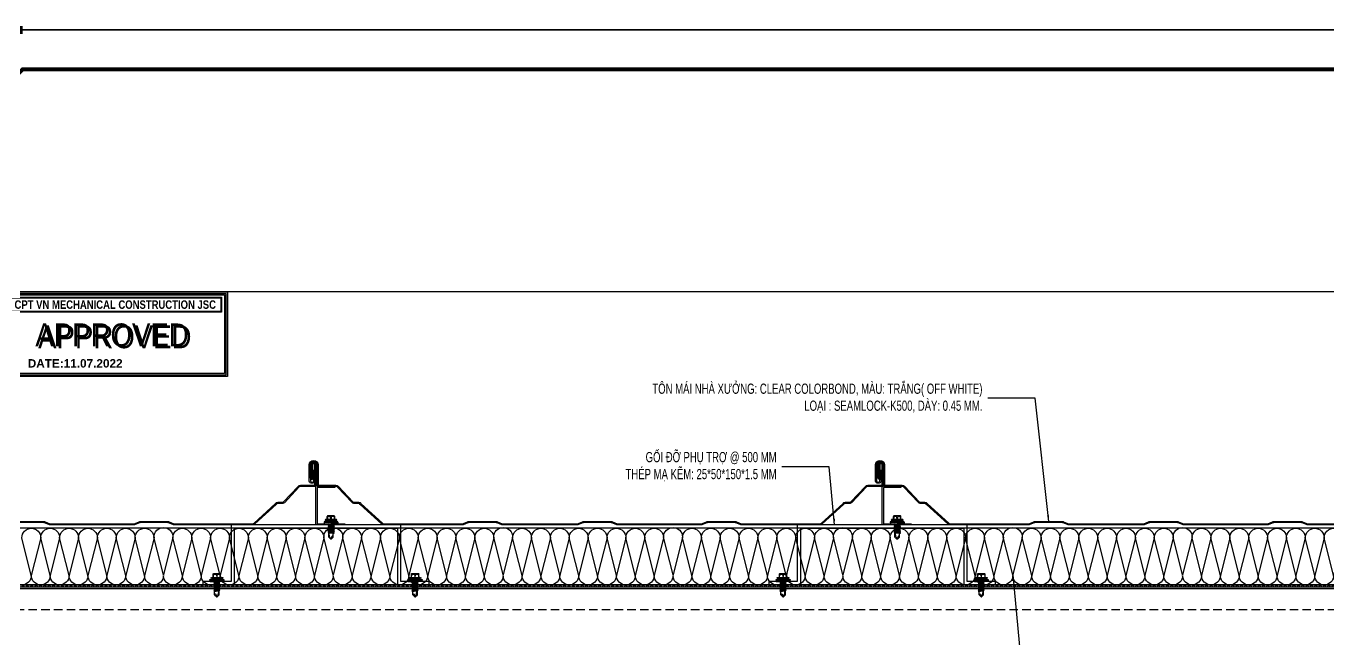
# Model space of a CAD drawing. Header units: inches. Extents: x 340055 to 349452, y -34649 to -30845.
# Drawn here: x 342136.4 to 342519.6, y -31941.7 to -31761.3 of the extents above; entities that cross this region are included whole.
import ezdxf
from ezdxf.enums import TextEntityAlignment as Align

# ---------------------------------------------------------------- set-up
doc = ezdxf.new("R2010")
doc.units = ezdxf.units.IN
doc.header["$MEASUREMENT"] = 0
doc.linetypes.add('HIDDEN', pattern=[0.375, 0.25, -0.125])
for name, color, linetype in [('1', 1, 'Continuous'), ('3', 3, 'Continuous'), ('9', 9, 'Continuous'), ('DIM', 8, 'Continuous'), ('FLAT BAR', 1, 'Continuous'), ('NET IN', 3, 'Continuous'), ('STRUCTURE', 1, 'Continuous')]:
    doc.layers.add(name, color=color, linetype=linetype)
doc.layers.add('TL-TIILE BLOCK A2$0$TL-TITLE BLOCK 1', color=7, linetype='Continuous', lineweight=50)
doc.styles.add('2501', font='', dxfattribs={"height": 250})
doc.styles.add('HX3', font='')
doc.styles.add('ST1H', font='vnshxh.shx', dxfattribs={"width": 0.7})
doc.styles.get('2501').set_extended_font_data('.VnArialH', bold=True)
doc.styles.get('HX3').set_extended_font_data('.VnBlackH')
doc.dimstyles.new('3', dxfattribs={"dimtxt": 3.5, "dimasz": 1.8, "dimexe": 1, "dimexo": 0, "dimgap": 1, "dimtad": 1, "dimdec": 0, "dimlfac": 3, "dimzin": 0, "dimdsep": 46, "dimtxsty": 'ST1H', "dimblk": 'OBLIQUE', "dimcen": 1, "dimdle": 1, "dimclrd": 8, "dimclre": 8, "dimclrt": 3, "dimadec": 0, "dimazin": 0, "dimtfac": 1, "dimtdec": 0, "dimtix": 1, "dimtofl": 0, "dimtmove": 1, "dimatfit": 3, "dimfxl": 0, "dimtolj": 1, "dimtzin": 0, "dimlwd": -1, "dimlwe": -1, "dimarcsym": 0})

# ---------------------------------------------------------------- blocks, each defined once
blk = doc.blocks.new('kt kien truc 1')
at = {"layer": 'Defpoints', "color": 8, "const_width": 2}
blk.add_lwpolyline([(0, 400), (0, 420), (20, 420)], dxfattribs=at)
at = {"layer": 'Defpoints', "color": 8}
blk.add_lwpolyline([(0, 0), (594, 0), (594, 420), (0, 420)], close=True, dxfattribs=at)
at = {"layer": 'TL-TIILE BLOCK A2$0$TL-TITLE BLOCK 1', "const_width": 1}
blk.add_lwpolyline([(20, 10), (579, 10), (584, 15), (584, 405), (579, 410), (20, 410), (15, 405), (15, 15)], close=True, dxfattribs=at)
blk = doc.blocks.new('A$C2213260D')
at = {"color": 9, "ltscale": 0.5}
for points in [[(6.67, 8.33), (5, 1.67), (3.33, 8.33, -1)], [(6.67, 8.33, -1), (10, 8.33), (8.33, 1.67)], [(10, 8.33, -1), (13.33, 8.33), (11.67, 1.67)], [(16.67, 8.33), (15, 1.67), (13.33, 8.33, -1)], [(16.67, 8.33, -1), (20, 8.33), (18.33, 1.67)], [(20, 8.33, -1), (23.33, 8.33), (21.67, 1.67)], [(26.67, 8.33), (25, 1.67), (23.33, 8.33, -1)], [(26.66, 8.46, -1), (30, 8.46), (28.33, 1.8)], [(30, 8.33, -1), (33.33, 8.33), (31.67, 1.67)], [(36.67, 8.33), (35, 1.67), (33.33, 8.33, -1)], [(36.67, 8.33, -1), (40, 8.33), (38.33, 1.67)], [(40, 8.33, -1), (43.33, 8.33), (41.67, 1.67)], [(46.67, 8.33), (45, 1.67), (43.33, 8.33, -1)], [(46.67, 8.33, -1), (50, 8.33), (48.33, 1.67)], [(50, 8.33, -1), (53.33, 8.33), (51.67, 1.67)], [(56.67, 8.33), (55, 1.67), (53.33, 8.33, -1)], [(56.66, 8.46, -1), (60, 8.46), (58.33, 1.8)], [(60, 8.33, -1), (63.33, 8.33), (61.67, 1.67)], [(66.67, 8.33), (65, 1.67), (63.33, 8.33, -1)], [(66.67, 8.33, -1), (70, 8.33), (68.33, 1.67)], [(70, 8.33, -1), (73.33, 8.33), (71.67, 1.67)], [(76.67, 8.33), (75, 1.67), (73.33, 8.33, -1)], [(76.67, 8.33, -1), (80, 8.33), (78.33, 1.67)], [(80, 8.33, -1), (83.33, 8.33), (81.67, 1.67)], [(86.67, 8.33), (85, 1.67), (83.33, 8.33, -1)], [(86.66, 8.46, -1), (90, 8.46), (88.33, 1.8)], [(90, 8.33, -1), (93.33, 8.33), (91.67, 1.67)], [(96.67, 8.33), (95, 1.67), (93.33, 8.33, -1)], [(96.67, 8.33, -1), (100, 8.33), (98.33, 1.67)], [(100, 8.33, -1), (103.33, 8.33), (101.67, 1.67)], [(106.67, 8.33), (105, 1.67), (103.33, 8.33, -1)], [(106.67, 8.33, -1), (110, 8.33), (108.33, 1.67)], [(110, 8.33, -1), (113.33, 8.33), (111.67, 1.67)], [(116.67, 8.33), (115, 1.67), (113.33, 8.33, -1)], [(116.66, 8.46, -1), (120, 8.46), (118.33, 1.8)], [(120, 8.33, -1), (123.33, 8.33), (121.67, 1.67)], [(126.67, 8.33), (125, 1.67), (123.33, 8.33, -1)], [(126.67, 8.33, -1), (130, 8.33), (128.33, 1.67)], [(130, 8.33, -1), (133.33, 8.33), (131.67, 1.67)], [(136.67, 8.33), (135, 1.67), (133.33, 8.33, -1)], [(136.67, 8.33, -1), (140, 8.33), (138.33, 1.67)], [(140, 8.33, -1), (143.33, 8.33), (141.67, 1.67)], [(146.67, 8.33), (145, 1.67), (143.33, 8.33, -1)], [(146.66, 8.46, -1), (150, 8.46), (148.33, 1.8)], [(150, 8.33, -1), (153.33, 8.33), (151.67, 1.67)], [(156.67, 8.33), (155, 1.67), (153.33, 8.33, -1)], [(156.67, 8.33, -1), (160, 8.33), (158.33, 1.67)], [(160, 8.33, -1), (163.33, 8.33), (161.67, 1.67)], [(166.67, 8.33), (165, 1.67), (163.33, 8.33, -1)], [(166.67, 8.33, -1), (170, 8.33), (168.33, 1.67)], [(170, 8.33, -1), (173.33, 8.33), (171.67, 1.67)], [(176.67, 8.33), (175, 1.67), (173.33, 8.33, -1)], [(176.66, 8.46, -1), (180, 8.46), (178.33, 1.8)], [(180, 8.33, -1), (183.33, 8.33), (181.67, 1.67)], [(186.67, 8.33), (185, 1.67), (183.33, 8.33, -1)], [(186.67, 8.33, -1), (190, 8.33), (188.33, 1.67)], [(190, 8.33, -1), (193.33, 8.33), (191.67, 1.67)], [(196.67, 8.33), (195, 1.67), (193.33, 8.33, -1)], [(196.67, 8.33, -1), (200, 8.33), (198.33, 1.67)], [(200, 8.33, -1), (203.33, 8.33), (201.67, 1.67)], [(206.67, 8.33), (205, 1.67), (203.33, 8.33, -1)], [(206.66, 8.46, -1), (210, 8.46), (208.33, 1.8)], [(210, 8.33, -1), (213.33, 8.33), (211.67, 1.67)], [(216.67, 8.33), (215, 1.67), (213.33, 8.33, -1)], [(216.67, 8.33, -1), (220, 8.33), (218.33, 1.67)], [(220, 8.33, -1), (223.33, 8.33), (221.67, 1.67)], [(226.67, 8.33), (225, 1.67), (223.33, 8.33, -1)], [(226.67, 8.33, -1), (230, 8.33), (228.33, 1.67)], [(230, 8.33, -1), (233.33, 8.33), (231.67, 1.67)], [(236.67, 8.33), (235, 1.67), (233.33, 8.33, -1)]]:
    blk.add_lwpolyline(points, format="xyb", close=True, dxfattribs=at)
for points in [[(8.33, 1.67, -1), (5, 1.67, -1), (1.67, 1.67, -0.414214), (0, 0, -0.414214)], [(18.33, 1.67, -1), (15, 1.67, -1), (11.67, 1.67, -1), (8.33, 1.67)], [(30, 0, -0.414214), (28.33, 1.67, -1), (25, 1.67, -1), (21.67, 1.67, -1), (18.33, 1.67)], [(38.33, 1.67, -1), (35, 1.67, -1), (31.67, 1.67, -0.414214), (30, 0, -0.414214)], [(48.33, 1.67, -1), (45, 1.67, -1), (41.67, 1.67, -1), (38.33, 1.67)], [(60, 0, -0.414214), (58.33, 1.67, -1), (55, 1.67, -1), (51.67, 1.67, -1), (48.33, 1.67)], [(68.33, 1.67, -1), (65, 1.67, -1), (61.67, 1.67, -0.414214), (60, 0, -0.414214)], [(78.33, 1.67, -1), (75, 1.67, -1), (71.67, 1.67, -1), (68.33, 1.67)], [(90, 0, -0.414214), (88.33, 1.67, -1), (85, 1.67, -1), (81.67, 1.67, -1), (78.33, 1.67)], [(98.33, 1.67, -1), (95, 1.67, -1), (91.67, 1.67, -0.414214), (90, 0, -0.414214)], [(108.33, 1.67, -1), (105, 1.67, -1), (101.67, 1.67, -1), (98.33, 1.67)], [(120, 0, -0.414214), (118.33, 1.67, -1), (115, 1.67, -1), (111.67, 1.67, -1), (108.33, 1.67)], [(128.33, 1.67, -1), (125, 1.67, -1), (121.67, 1.67, -0.414214), (120, 0, -0.414214)], [(138.33, 1.67, -1), (135, 1.67, -1), (131.67, 1.67, -1), (128.33, 1.67)], [(150, 0, -0.414214), (148.33, 1.67, -1), (145, 1.67, -1), (141.67, 1.67, -1), (138.33, 1.67)], [(158.33, 1.67, -1), (155, 1.67, -1), (151.67, 1.67, -0.414214), (150, 0, -0.414214)], [(168.33, 1.67, -1), (165, 1.67, -1), (161.67, 1.67, -1), (158.33, 1.67)], [(180, 0, -0.414214), (178.33, 1.67, -1), (175, 1.67, -1), (171.67, 1.67, -1), (168.33, 1.67)], [(188.33, 1.67, -1), (185, 1.67, -1), (181.67, 1.67, -0.414214), (180, 0, -0.414214)], [(198.33, 1.67, -1), (195, 1.67, -1), (191.67, 1.67, -1), (188.33, 1.67)], [(210, 0, -0.414214), (208.33, 1.67, -1), (205, 1.67, -1), (201.67, 1.67, -1), (198.33, 1.67)], [(218.33, 1.67, -1), (215, 1.67, -1), (211.67, 1.67, -0.414214), (210, 0, -0.414214)], [(228.33, 1.67, -1), (225, 1.67, -1), (221.67, 1.67, -1), (218.33, 1.67)], [(240, 0, -0.414214), (238.33, 1.67, -1), (235, 1.67, -1), (231.67, 1.67, -1), (228.33, 1.67)]]:
    blk.add_lwpolyline(points, format="xyb", dxfattribs=at)
blk = doc.blocks.new('Short_Self_drilling')
at = {"layer": 'STRUCTURE', "color": 1, "linetype": 'Continuous'}
for p, q in [((6.4, 1.7), (-6.4, 1.7)), ((5.1, 3.8), (-5.1, 3.8)), ((-2.6, 2.9), (-5.1, 2.9)), ((-3.4, 3.8), (-3.4, 6.8)), ((3, 7.2), (-3, 7.2)), ((2.6, 2.9), (-2.6, 2.9)), ((-2.1, 2.8), (-2.1, 2.9)), ((6.3, 0), (0, 0)), ((2.2, 2.8), (2.2, 2.9)), ((2.2, -0.5), (2.2, 0)), ((5.1, 2.9), (2.6, 2.9)), ((3.4, 3.8), (3.4, 6.8)), ((3, -1.2), (-2.7, -0.2)), ((3, -2.7), (-2.7, -1.8)), ((3, -4.2), (-2.7, -3.3)), ((3, -5.8), (-2.7, -4.8)), ((3, -7.3), (-2.7, -6.3)), ((-1.9, -8), (-2.7, -7.9)), ((-2.1, -1.4), (-2.1, -0.9)), ((-2.1, -2.9), (-2.1, -2.4)), ((-2.1, -4.4), (-2.1, -3.9)), ((-2.1, -6), (-2.1, -5.4)), ((-2.1, -7.5), (-2.1, -7)), ((-2.1, -12.3), (-2.1, -8.5)), ((3, -8.8), (-1.1, -8.1)), ((2.1, -12.3), (2.1, -9.1)), ((2.2, -2), (2.2, -1.5)), ((2.2, -3.6), (2.2, -3)), ((2.2, -5.1), (2.2, -4.6)), ((2.2, -6.6), (2.2, -6.1)), ((2.2, -8.1), (2.2, -7.6))]:
    blk.add_line(p, q, dxfattribs=at)
blk.add_lwpolyline([(6.4, 1.3), (6.4, 1.7), (2.1, 2.8), (-2.1, 2.8), (-6.4, 1.7), (-6.4, 1.3)], close=True, dxfattribs=at)
for points in [[(-6.4, 1.3, -0.088869), (-6.3, 0), (0, 0)], [(-0.1, 3.8), (-0.3, 6.2, 0.338878), (-3.1, 6.2), (-3.3, 3.8)], [(3.3, 3.8), (3.1, 6.2, 0.338878), (0.3, 6.2), (0.1, 3.8)], [(-0.1, -14), (-1, -12.2, -0.148657), (-1.4, -11.2), (-2, -7.7, -0.815006), (-1.2, -7.8, 0.150833), (-0.8, -8.7)], [(2.1, -12.3), (1.7, -11.7, 0.52242), (0.9, -11.7), (-0.2, -14.2)], [(2.1, -12.3), (0.2, -14.2, -0.333596), (-0.2, -14.2), (-2.1, -12.3)]]:
    blk.add_lwpolyline(points, format="xyb", dxfattribs=at)
for points in [[(3, -1.2), (2.2, -1.5), (-2.1, -0.8), (-2.7, -0.2), (-2.4, 0)], [(3, -2.7), (2.2, -3), (-2.1, -2.4), (-2.7, -1.8), (-2.1, -1.4), (2.2, -2), (3, -2.7)], [(3, -4.2), (2.2, -4.6), (-2.1, -3.9), (-2.7, -3.3), (-2.1, -2.9), (2.2, -3.6), (3, -4.2)], [(3, -5.8), (2.2, -6.1), (-2.1, -5.4), (-2.7, -4.8), (-2.1, -4.4), (2.2, -5.1), (3, -5.8)], [(3, -7.3), (2.2, -7.6), (-2.1, -7), (-2.7, -6.3), (-2.1, -6), (2.2, -6.6), (3, -7.3)], [(-1.8, -8.5), (-2.1, -8.5), (-2.7, -7.9), (-2.1, -7.5), (-1.8, -7.5)], [(-1.3, -7.6), (2.2, -8.1), (3, -8.8)], [(-1.2, 0), (2.2, -0.5), (3, -1.2)], [(3, -8.8), (2.2, -9.1), (-0.8, -8.7)]]:
    blk.add_lwpolyline(points, dxfattribs=at)
for centre, radius, start, end in [((-5, 3.3), 0.455, 109.7949, 250.2674), ((-3, 6.8), 0.429, 90.0311, 180.0311), ((3, 6.8), 0.429, 0.0311, 90.0311), ((5.1, 3.3), 0.435, 279.7276, 80.3347), ((10, 0.2), 3.74, 162.2963, 182.6103)]:
    blk.add_arc(centre, radius, start, end, dxfattribs=at)
blk = doc.blocks.new('A$C5F901649')
at = {"color": 3, "ltscale": 15}
blk.add_lwpolyline([(39.21, 32.56), (34, 32.56, -0.414214), (33.67, 32.9), (33.67, 38.9, 1), (31.67, 38.9), (31.67, 34.1, 0.564916), (32.66, 34.1), (32.66, 36.75), (33, 36.75), (33, 34.1, -0.737932), (31.33, 34.1), (31.33, 38.9, -1), (34, 38.9), (34, 32.9), (39.21, 32.9, -0.207596), (39.94, 32.58), (44.21, 28.01, 0.207596), (44.46, 27.91), (45.82, 27.91, -0.246585), (46.64, 27.48), (52.91, 21.72, 0.246585), (53.18, 21.58), (76.37, 21.58, 0.095415), (76.49, 21.6), (77.92, 22.17, -0.095415), (78.29, 22.24), (86.37, 22.24, -0.095415), (86.74, 22.17), (88.17, 21.6, 0.095415), (88.29, 21.58), (110.2, 21.58, 0.095415), (110.33, 21.6), (111.76, 22.17, -0.095415), (112.13, 22.24), (120.2, 22.24, -0.095415), (120.58, 22.17), (122, 21.6, 0.095415), (122.13, 21.58), (146.7, 21.58, 0.095415), (146.83, 21.6), (148.26, 22.17, -0.095415), (148.63, 22.24), (156.7, 22.24, -0.095415), (157.08, 22.17), (158.5, 21.6, 0.095415), (158.63, 21.58), (181.82, 21.58, 0.246585), (182.09, 21.72), (188.36, 27.48, -0.246585), (189.18, 27.91), (190.54, 27.91, 0.207596), (190.79, 28.01), (195.06, 32.58, -0.207596), (195.79, 32.9), (200, 32.9), (200, 38.91, 1), (199.33, 38.91), (199.33, 34.91, 1), (199.52, 34.91, -0.067331), (199.35, 35.94), (199.35, 37.32), (199.67, 37.32), (199.67, 35.96, 0.039103), (199.86, 34.91, -1), (199, 34.91), (199, 38.91, -1), (200.33, 38.91), (200.33, 32.9, -0.414214), (200, 32.56), (195.79, 32.56, 0.207596), (195.3, 32.35), (191.03, 27.79, -0.207596), (190.54, 27.58), (189.18, 27.58, 0.246585), (188.63, 27.29), (182.36, 21.53, -0.246585), (181.82, 21.24), (158.63, 21.24, -0.095415), (158.38, 21.29), (156.95, 21.86, 0.095415), (156.7, 21.91), (148.63, 21.91, 0.095415), (148.38, 21.86), (146.95, 21.29, -0.095415), (146.7, 21.24), (122.13, 21.24, -0.095415), (121.88, 21.29), (120.45, 21.86, 0.095415), (120.2, 21.91), (112.13, 21.91, 0.095415), (111.88, 21.86), (110.45, 21.29, -0.095415), (110.2, 21.24), (88.29, 21.24, -0.095415), (88.05, 21.29), (86.62, 21.86, 0.095415), (86.37, 21.91), (78.29, 21.91, 0.095415), (78.05, 21.86), (76.62, 21.29, -0.095415), (76.37, 21.24), (53.18, 21.24, -0.246585), (52.63, 21.53), (46.36, 27.29, 0.246585), (45.82, 27.58), (44.46, 27.58, -0.207596), (43.97, 27.79), (39.7, 32.35, 0.207596)], format="xyb", close=True, dxfattribs=at)
at = {"layer": 'FLAT BAR'}
blk.add_lwpolyline([(33.33, 38.9, 1), (32, 38.9), (32, 35.02), (31.67, 35.02), (31.67, 38.9, -1), (33.67, 38.9), (33.67, 32.56), (38.85, 32.56), (38.85, 32.23), (33.67, 32.23), (33.67, 21.58), (41.82, 21.58), (41.82, 21.24), (33.33, 21.24)], format="xyb", close=True, dxfattribs=at)
at = {"layer": 'FLAT BAR', "linetype": 'Continuous'}
blk.add_lwpolyline([(66.67, 4.58), (58.33, 4.58), (58.33, 21.24), (8.33, 21.24), (8.33, 4.58), (0, 4.58), (0, 3.58), (9.33, 3.58), (9.33, 20.24), (57.33, 20.24), (57.33, 3.58), (66.67, 3.58)], close=True, dxfattribs=at)
at = {"color": 1}
for p, xscale, yscale, zscale, rotation in [((37.74, 21.58), 0.3199999990920701, 0.3199999990920701, 0.3199999990920701, 359.9688729036745), ((4.17, 4.58), -0.3200000000824856, 0.3199999998323619, 0.32, 0.03112738804631476), ((62.5, 4.58), -0.3200000000824856, 0.3199999998323619, 0.32, 0.03112738804631476)]:
    blk.add_blockref('Short_Self_drilling', p, dxfattribs=dict(at, xscale=xscale, yscale=yscale, zscale=zscale, rotation=rotation))
blk = doc.blocks.new('_Oblique')
at = {"color": 0, "linetype": 'ByBlock', "lineweight": -2}
blk.add_line((-0.5, -0.5), (0.5, 0.5), dxfattribs=at)
blk = doc.blocks.new('DAUKIEMSOAT')
at = {"layer": '1'}
h = blk.add_hatch(color=10, dxfattribs=at)
h.dxf.hatch_style = 1
h.paths.add_polyline_path([(-1009.3, -10752.83), (-1009.3, -10728.79), (-944.11, -10728.79), (-944.11, -10752.83)], flags=16)
h.paths.add_polyline_path([(-1009.73, -10753.26), (-1009.73, -10728.36), (-943.68, -10728.36), (-943.68, -10753.26)])
h = blk.add_hatch(color=10, dxfattribs=at)
h.dxf.hatch_style = 1
h.paths.add_polyline_path([(-945.66, -10734.13), (-1008.05, -10734.13), (-1008.05, -10730.05), (-945.66, -10730.05)], flags=16)
h.paths.add_polyline_path([(-945.4, -10729.86), (-945.4, -10734.33), (-1008.24, -10734.33), (-1008.24, -10729.86)])
at = {"layer": '1', "color": 10}
for points in [[(-1009.73, -10753.26), (-1009.73, -10728.36), (-943.68, -10728.36), (-943.68, -10753.26)], [(-1009.3, -10752.83), (-1009.3, -10728.79), (-944.11, -10728.79), (-944.11, -10752.83)], [(-1008.87, -10752.4), (-1008.87, -10729.22), (-944.54, -10729.22), (-944.54, -10752.4)], [(-945.4, -10729.86), (-945.4, -10734.33), (-1008.24, -10734.33), (-1008.24, -10729.86)], [(-945.66, -10734.13), (-1008.05, -10734.13), (-1008.05, -10730.05), (-945.66, -10730.05)]]:
    blk.add_lwpolyline(points, close=True, dxfattribs=at)
at = {"layer": '1', "color": 10, "style": '2501', "width": 0.8}
blk.add_text('CPT VN MECHANICAL CONSTRUCTION JSC', height=2.5, dxfattribs=at).set_placement((-1006.34, -10733.32))
at = {"layer": '1', "color": 10, "style": 'HX3', "width": 0.9}
blk.add_text('APPROVED', height=6.75, dxfattribs=at).set_placement((-977.64, -10744.37), align=Align.CENTER)
at = {"layer": '1', "color": 251, "linetype": 'Continuous', "true_color": 0x645e5e, "style": 'HX3', "width": 0.9}
blk.add_text('APPROVED', height=6.75, dxfattribs=at).set_placement((-976.82, -10744.92), align=Align.CENTER)
at = {"layer": '1', "color": 10, "style": '2501'}
blk.add_attdef('DATE', text='', height=2.48, dxfattribs=at).set_placement((-1002.45, -10749.37), align=Align.MIDDLE_LEFT)
blk = doc.blocks.new('A$C57dc6cef')
at = {"layer": 'DIM', "color": 1}
blk.add_blockref('DAUKIEMSOAT', (1009.73, 10753.26), dxfattribs=at).add_auto_attribs({'DATE': 'DATE:11.07.2022'})
blk = doc.blocks.new('A$Cc64c765f')
at = {"layer": '9'}
blk.add_blockref('A$C57dc6cef', (-1.75, 0), dxfattribs=at)

msp = doc.modelspace()

# ---------------------------------------------------------------- hatches: boundary and pattern name
at = {"true_color": 0xf2ee0d}
h = msp.add_hatch(dxfattribs=at)
h.set_pattern_fill('ANSI37,_O', color=2, scale=7.272727, angle=-11.415779)
h.set_pattern_definition([(45.00416636, (-248501.4273, 33748.3157), (-0.642871089, 0.6427776007), []), (135.00416636, (-248501.4273, 33748.3157), (-0.6427776007, -0.642871089), [])])
h.paths.add_polyline_path([(342698.9623, -31926.393), (342698.9623, -31925.8292), (342129.6243, -31925.8292), (342129.6243, -31926.393)])

# ---------------------------------------------------------------- linework, layer by layer
at = {"color": 8}
msp.add_lwpolyline([(342247.4871, -31995.7838), (342698.9623, -31995.7838), (342698.9623, -31839.5824), (342129.6243, -31839.5824), (342129.6243, -31995.7838)], dxfattribs=at)
at = {"color": 3, "ltscale": 15}
msp.add_lwpolyline([(342133.5465, -31907.1622), (342141.6231, -31907.1622, -0.09541457), (342141.9945, -31907.2338), (342143.4227, -31907.8051, 0.09541457), (342143.5465, -31907.8289), (342168.1231, -31907.8289, 0.09541457), (342168.2469, -31907.8051), (342169.6751, -31907.2338, -0.09541457), (342170.0465, -31907.1622), (342178.1231, -31907.1622, -0.09541457), (342178.4945, -31907.2338), (342179.9227, -31907.8051, 0.09541457), (342180.0465, -31907.8289), (342203.2347, -31907.8289, 0.24658476), (342203.5091, -31907.6848), (342209.7783, -31901.9278, -0.24658476), (342210.6015, -31901.4956), (342211.9622, -31901.4956, 0.20759646), (342212.2056, -31901.39), (342216.4771, -31896.8236, -0.20759646), (342217.2074, -31896.5067), (342221.4181, -31896.5067), (342221.4181, -31890.4956, 1), (342220.7515, -31890.4956), (342220.7515, -31894.4942, 1), (342220.9407, -31894.4942, -0.06733073), (342220.7728, -31893.4613), (342220.7728, -31892.0883), (342221.0848, -31892.0883), (342221.0848, -31893.4465, 0.03910332), (342221.2741, -31894.4942, -1), (342220.4181, -31894.4942), (342220.4181, -31890.4956, -1), (342221.7515, -31890.4956), (342221.7515, -31896.5067, -0.41421356), (342221.4181, -31896.84), (342217.2074, -31896.84, 0.20759646), (342216.7205, -31897.0513), (342212.4491, -31901.6177, -0.20759646), (342211.9622, -31901.8289), (342210.6015, -31901.8289, 0.24658476), (342210.0527, -31902.1171), (342203.7835, -31907.8741, -0.24658476), (342203.2347, -31908.1622), (342180.0465, -31908.1622, -0.09541457), (342179.7989, -31908.1146), (342178.3707, -31907.5433, 0.09541457), (342178.1231, -31907.4956), (342170.0465, -31907.4956, 0.09541457), (342169.7989, -31907.5433), (342168.3707, -31908.1146, -0.09541457), (342168.1231, -31908.1622), (342143.5465, -31908.1622, -0.09541457), (342143.2989, -31908.1146), (342141.8707, -31907.5433, 0.09541457), (342141.6231, -31907.4956), (342133.5465, -31907.4956, 0.09541457)], format="xyb", dxfattribs=at)
at = {"color": 8}
msp.add_lwpolyline([(342129.6243, -31909.1625), (342129.6243, -31925.8292), (342698.9623, -31925.8292), (342698.9623, -31909.1625)], close=True, dxfattribs=at)
at = {"color": 2, "true_color": 0xf2ee0d}
msp.add_lwpolyline([(342698.9623, -31926.393), (342698.9623, -31925.8292), (342129.6243, -31925.8292), (342129.6243, -31926.393), (342698.9623, -31926.393)], dxfattribs=at)
at = {"color": 94}
for points in [[(342129.6243, -31986.393), (342129.6243, -31926.393), (342698.9623, -31926.393), (342698.9623, -31986.393), (342247.4871, -31986.393)], [(342129.6243, -31926.893), (342698.9623, -31926.893)]]:
    msp.add_lwpolyline(points, dxfattribs=at)
at = {"color": 94, "linetype": 'HIDDEN', "ltscale": 10}
msp.add_lwpolyline([(342129.6243, -31933.0597), (342698.9623, -31933.0597)], dxfattribs=at)

# ---------------------------------------------------------------- block references
msp.add_blockref('A$Cc64c765f', (342131.3715, -31864.4877))
at = {"color": 8}
for p in [(342188.4186, -31929.4042), (342355.0853, -31929.4042)]:
    msp.add_blockref('A$C5F901649', p, dxfattribs=at)
at = {"color": 8, "xscale": 1.666666666656965, "yscale": 1.666666666656965, "zscale": 1.666666666656965}
msp.add_blockref('A$C2213260D', (342129.6242, -31925.8292), dxfattribs=at)
at = {"layer": '3', "xscale": 1.159562065285868, "yscale": 1.159562065285868, "zscale": 1.159562065285868}
msp.add_blockref('kt kien truc 1', (342112.2309, -32249.4537), dxfattribs=at)

# ---------------------------------------------------------------- leaders
at = {"color": 9}
for points in [[(342437.4227, -31907.2056), (342433.4092, -31870.8923), (342417.9232, -31870.8923)], [(342374.3959, -31908.1327), (342372.8216, -31891.0296), (342357.3355, -31891.0296)], [(342426.8381, -31922.8347), (342430.4092, -31961.0899), (342445.8953, -31961.0899)]]:
    msp.add_leader(points, dimstyle='3', override={"dimgap": 1, "dimtad": 0}, dxfattribs=at)

# ---------------------------------------------------------------- next in the draw order: texts
at = {"layer": '3', "char_height": 3, "attachment_point": 6, "style": 'ST1H', "bg_fill": 2}
for s, insert in [('\\A1;t«n m¸i nhµ x\xadëng: CLEAR COLORBOND, mµu: tr¾ng( Off white) \\PLo¹i : SEAMLOCK-K500, dµy: 0.45 mm.', (342417.9232, -31870.8923)), ('\\A1;gèi ®ì phô trî @ 500 mm\\PthÐp m¹ kÏm: 25*50*150*1.5 mm', (342357.3355, -31891.0296))]:
    msp.add_mtext(s, dxfattribs=dict(at, insert=insert))

# ---------------------------------------------------------------- next in the draw order: linework, layer by layer
at = {"layer": 'NET IN'}
msp.add_lwpolyline([(342112.2309, -31762.4377), (342801.0108, -31762.4377), (342801.0108, -32249.0382), (342112.2309, -32249.0382)], close=True, dxfattribs=at)

doc.saveas('drawing.dxf')
